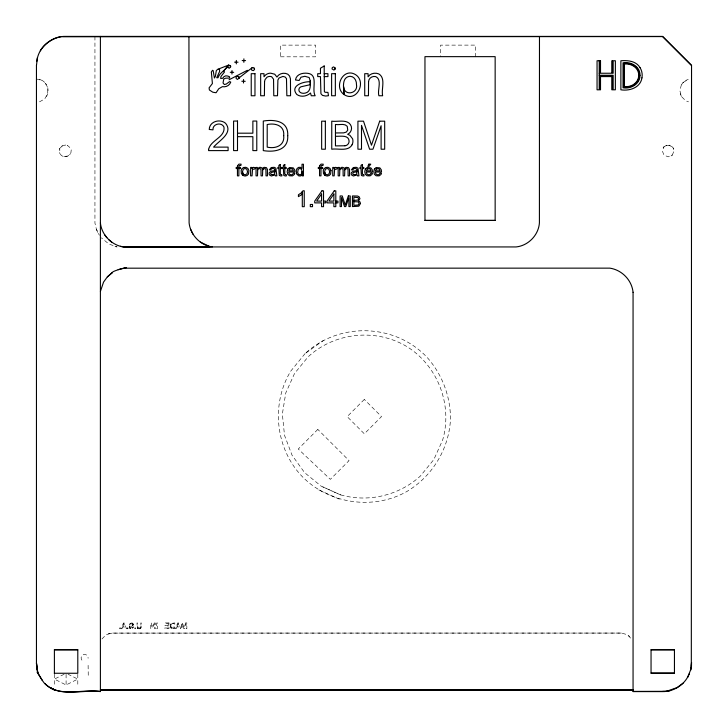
<?xml version="1.0" encoding="UTF-8"?>
<svg xmlns="http://www.w3.org/2000/svg" width="728" height="728" viewBox="0 0 728 728"><rect width="100%" height="100%" fill="white"/><g stroke="black" fill="none" stroke-linecap="round" stroke-linejoin="round"><path stroke-width="0.55" stroke-dasharray="3.64 2.73" d="M170.825 628.073L170.934 623.423L174.784 622.931L174.784 628.683L170.825 628.073L170.079 625.052L170.934 623.423M140.568 627.427L140.513 628.582L141.414 627.145L141.469 623.004L140.704 623.004C141.423 625.507 140.813 630.839 137.419 628.173L136.946 623.004L137.701 623.004L137.847 628.537L137.901 627.554M132.56 628.628L132.987 626.844L133.706 626.908L132.56 628.628L130.148 628.628L129.666 625.989L132.696 624.724L132.669 625.743L129.903 626.945M133.279 625.216L133.424 624.078L132.014 622.959L129.903 623.368L129.302 624.624L130.612 623.741L132.669 624.114L132.514 623.104L132.669 625.743L133.424 624.078M39.476 101.856L44.727 98.917L47.748 93.675L47.748 87.533L44.727 82.291L46.583 84.803M59.605 149.367C59.851 144.508 59.851 157.348 59.605 152.489M130.148 628.628L129.903 627.454M137.419 628.173L137.728 626.826M171.38 627.6L171.408 628.464L170.852 626.362M46.583 96.496L47.748 93.675M60.187 153.808C62.472 158.931 71.59 156.684 71.098 150.887C72.636 147.975 63.281 143.061 69.388 146.747M681.417 84.803L683.274 82.291L681.417 84.712L679.852 90.563L681.417 96.496L685.703 100.773L688.524 101.856M663.09 147.957L664.018 146.747L662.307 150.969L664.018 155.109L668.149 156.82L672.29 155.018L671.08 155.947M101.966 638.966L106.252 634.634L112.103 633.069L621.357 633.069L627.208 634.634L631.495 638.966M129.666 625.989L129.193 627.582L129.711 628.364M60.187 148.048L62.326 145.818L61.116 146.747M63.736 156.62L68.177 155.947L70.316 153.899M672.29 155.109L674.001 150.969L673.218 147.957L673.8 149.367M305.023 353.653L290.772 371.107C270.907 403.694 275.357 447.756 301.374 475.675C327.691 503.321 371.407 510.383 405.105 492.483L405.105 492.501C431.613 477.623 449.067 449.431 450.486 419.055C450.505 396.278 442.169 374.329 427.036 357.302C394.858 323.35 339.193 321.758 305.023 353.653L323.305 340.504M170.98 624.642L171.826 623.732L174.019 623.614L174.019 628L171.608 627.773M132.751 627.554L130.23 627.891M364.337 399.426L347.174 416.634L364.337 433.806L381.508 416.589L364.337 399.472M140.085 627.982L140.24 628.701L140.085 627.982L138.065 627.791L138.129 628.673L138.274 627.955L138.793 628.837M683.274 82.373L688.524 79.261L685.703 80.426M664.018 146.838L666.639 145.236L665.228 145.818M64.146 674.228L54.4 679.106L66.093 684.957L77.796 679.106L68.05 674.228M62.326 145.909L65.247 145.036L66.767 145.318M666.639 145.318L669.669 145.236L673.218 148.048M621.357 633.069L112.103 633.114L107.626 633.961M280.535 56.811L315.634 56.83L315.634 45.109L280.535 45.136L280.535 56.83M168.204 625.37L165.019 625.37L165.019 626.044L168.204 626.044M672.29 146.747L668.149 145.036M36.455 78.952L42.297 80.517L39.476 79.352M340.659 494.894C368.404 502.766 399.026 495.468 420.347 476.076L433.861 459.523L442.633 440.049C452.852 405.314 437.947 366.029 407.252 346.828C376.349 327.955 334.552 332.25 308.062 356.902L294.54 373.464L285.776 392.929L282.355 414.05L284.512 435.317L292.092 455.3L304.595 472.645L321.157 486.149L340.659 494.922L321.157 486.149M114.969 246.528L117.099 246.956L108.927 244.053L101.365 237.829M318.828 489.926L339.385 499.162M42.297 80.426L44.727 82.373M628.482 635.535L629.629 636.545M94.94 36.536L94.94 223.096L96.442 229.447L99.39 235.271M130.612 623.741L130.33 623.113L130.43 623.86M96.442 229.447L97.743 232.405M681.417 96.496L680.252 93.675M132.014 622.959L132.25 623.723M129.903 623.368L130.157 624.205M47.748 87.624L48.148 90.563M140.704 626.326L140.75 628.428M88.115 665.301L88.261 676.248M475.611 56.811L475.611 45.109L440.513 45.136L440.513 56.811M77.796 674.228L77.796 684.957M66.093 674.319L66.093 684.957M54.4 674.228L54.4 684.957M81.918 660.187A3.513 3.504 0 0 1 83.593 654.599A3.513 3.504 0 0 1 88.115 658.285M185.713 622.931L184.075 627.855L182.391 622.931L181.363 622.931L181.363 628.683L182.1 628.683L182.1 623.869L183.774 628.683L184.457 628.683L186.122 623.787L186.122 628.683L186.859 628.683L186.859 622.931L185.713 622.931M123.887 623.614L122.877 626.399L124.825 626.399L123.887 623.614M178.169 623.532L177.159 626.317L179.115 626.317L178.169 623.532M122.641 627.017L121.967 628.755L121.103 628.755L123.46 623.004L124.279 623.004L126.49 628.755L125.68 628.755L125.043 627.017L122.641 627.017M176.922 626.945L176.258 628.683L175.393 628.683L177.741 622.931L178.56 622.931L180.772 628.683L179.962 628.683L179.334 626.945L176.922 626.945M154.527 623.004L151.506 627.518L151.506 623.004L150.778 623.004L150.778 628.755L151.551 628.755L154.573 624.242L154.573 628.755L155.31 628.755L155.31 623.004L154.527 623.004M317.836 429.393L298.243 449.021L330.348 479.352L349.058 460.606L317.836 429.438M168.96 622.931L164.801 622.931L164.801 623.614L168.204 623.614L168.204 628L164.674 628L164.674 628.683L168.96 628.683L168.96 622.931M157.403 623.004L156.638 623.004L156.638 628.755L157.403 628.755L157.403 623.004M120.384 627.955L119.583 627.955L119.583 628.755L120.384 628.755L120.384 627.955M127.973 627.955L127.172 627.955L127.172 628.755L127.973 628.755L127.973 627.955M135.563 627.955L134.762 627.955L134.762 628.755L135.563 628.755L135.563 627.955"/><path stroke-width="1.09" d="M231.995 70.589L231.95 74.056M236.309 63.9L236.354 60.433M243.498 83.001L243.534 79.534M243.889 58.841L243.853 62.317M691.473 666.311L691.545 662.471L690.59 669.969L687.714 677.158L689.389 673.755M36.455 65.529L37.41 57.84L36.682 61.562M691.318 666.439L691.545 65.347L662.598 36.4L65.402 36.4C52.443 36.027 40.122 46.064 37.41 58.031M239.175 77.796L237.592 79.416L236.218 78.606L236.054 77.377L237.173 76.231L238.711 76.649L239.175 77.796L252.216 67.668L253.799 67.668L254.536 69.488L253.417 70.634L251.888 70.216A1.638 1.638 0 0 1 251.888 67.932L252.216 67.668M100.4 291.409L103.549 282.118L107.371 276.831L112.33 272.591L107.371 276.877M641.95 77.86C640.422 87.669 629.593 91.218 620.875 89.808L620.875 60.752C627.827 60.242 636.099 60.952 640.021 67.622M227.6 66.175L228.719 65.038L230.658 66.175L229.538 68.159L228.01 67.74L227.6 66.175L227.755 67.404M352.097 144.745C348.239 151.87 338.083 148.166 331.75 149.213L331.75 121.176C337.929 122.113 348.521 118.418 351.296 126.454C352.234 129.557 350.55 132.96 347.647 134.298L349.895 135.299L352.589 138.802A8.208 8.208 0 0 1 352.097 144.745M61.616 36.627C53.162 37.865 44.39 43.707 40.286 50.842M687.714 676.976C683.128 685.576 672.9 691.782 662.598 691.6L633.06 691.6L633.06 292.246M228.01 65.456C225.553 70.534 219.838 72.263 218.027 77.75L216.717 77.741L219.565 71.572L219.592 69.56L217.79 69.196L216.298 70.689L215.415 76.213L214.414 78.042L213.177 70.652L212.521 70.307L211.357 71.972L212.403 83.538L209.091 87.833L209.4 89.999L212.813 92.21L216.079 92.747L218.728 88.789L222.358 86.668C225.944 87.351 229.52 85.595 230.758 82.1L229.62 81.582L226.317 84.048L224.342 84.521L223.05 83.001L223.751 78.997L225.562 78.187L229.666 78.069L229.52 76.731L227.728 76.04L225.753 75.839L223.942 76.658L222.613 78.315L220.648 78.46L220.994 76.449L224.488 71.972L223.842 70.953L227.755 65.793M335.071 68.942L333.952 70.088L332.014 68.942L332.286 67.595L333.542 66.903L334.916 67.713L335.071 68.942L334.916 67.713M670.106 690.645L666.384 691.373L677.104 687.578L683.11 683.164M112.33 272.636C111.839 270.379 139.712 264.41 118.154 269.642M229.047 79.789L247.329 70.325M218.446 69.042L228.719 65.038M353.863 200.418L357.967 200.082L358.576 198.835L358.012 197.57L353.863 197.206L353.863 205.323L358.276 204.987L359.022 203.494L358.713 202.466L357.876 201.847L353.863 201.674M62.562 36.764L662.598 36.591L691.545 65.529M662.598 691.409L666.439 691.336L633.06 691.409M344.972 145.773L335.462 145.9L335.462 124.479C339.175 125.262 344.417 122.959 347.247 126.326L347.738 130.13L346.31 132.068L343.643 132.878L335.462 132.96M599.226 73.246L613.167 73.246L613.167 60.752L615.36 60.752L615.36 89.808L613.167 89.808L613.167 75.266L599.226 75.266M324.178 73.683L327.937 73.683L327.937 76.595L324.178 76.595M237.501 133.188L252.871 133.188L252.871 121.048L256.784 121.048L256.784 150.605L252.871 150.605L252.871 136.673L237.501 136.673M238.866 167.44L240.513 167.44L240.513 168.55L238.866 168.55M280.289 167.44L281.718 167.44L281.718 168.55L280.289 168.55M284.794 167.44L286.231 167.44L286.231 168.55L284.794 168.55M320.975 167.44L322.613 167.44L322.613 168.55L320.975 168.55M362.389 167.44L363.827 167.44L363.827 168.55L362.389 168.55M323.523 201.101L325.662 201.101L325.662 202.885L323.523 202.885M335.808 201.101L337.947 201.101L337.947 202.885L335.808 202.885M424.961 220.402L495.149 220.402L495.149 56.648L424.961 56.648L424.961 220.438L495.149 220.438M210.055 246.983L123.623 246.983C111.548 245.263 101.529 234.753 100.4 222.832M124.506 268.186L609.837 268.141C621.921 269.942 631.849 280.134 633.06 292.292M54.4 649.858L77.796 649.858M651.05 649.858L674.447 649.858M651.05 673.072L674.447 673.072M54.4 673.254L77.796 673.254L77.796 649.676L54.4 649.676L54.4 673.637M100.4 689.944L633.06 689.944M100.4 690.044L633.06 690.044M42.388 680.562C29.948 659.686 43.043 682.828 44.89 683.601C59.505 698.088 82.582 688.661 100.4 691.409M44.89 683.601C58.568 697.934 82.783 689.352 100.4 691.6L100.4 36.4M242.169 60.551L245.573 60.597M234.625 62.144L238.038 62.189M230.266 72.3L233.679 72.345M245.218 81.29L241.814 81.245M335.462 136.263C339.694 136.618 348.721 134.38 349.085 141.086A4.514 4.514 0 0 1 344.972 145.773M53.827 689.634L54.3 689.68L50.896 688.015L54.3 689.871M188.934 36.591L189.107 222.877C190.299 234.753 200.264 245.418 212.33 246.938M120.429 246.301L123.623 246.938L516.079 246.938C528.282 245.727 538.574 235.108 539.412 222.868L539.475 36.591M242.77 175.412L245.036 176.049L247.074 175.53L248.485 174.083L248.903 170.579L247.875 168.386L245.864 167.322L243.598 167.486L241.823 168.823L241.168 170.552L241.359 173.528L242.77 175.412L242.551 171.653L243.261 169.233L245.036 168.432L246.801 169.233L247.511 171.599L247.111 173.61L245.545 174.829L243.634 174.42L242.597 172.409M209.136 246.301L200.337 242.087M109.091 240.013L111.621 242.087M36.455 662.899L37.41 670.597L36.455 663.09L36.455 65.347M104.85 235.053L106.825 237.665M190.609 229.229L193.011 234.252M37.41 670.406L38.611 674.192M36.518 666.684L37.41 670.597M254.381 68.259L254.536 69.488M238.957 76.986L239.121 78.215L239.121 77.377M230.503 65.793L230.658 67.012M36.455 663.09L36.682 666.875M640.021 67.622A14.36 14.36 0 0 1 641.95 77.86M302.311 191.828L302.302 206.67L304.249 206.67L304.249 190.791L302.994 190.791L301.274 192.902L298.425 194.758L298.425 196.633L302.302 194.294L302.311 191.828M274.957 170.143L274.72 173.583L273.783 174.574L271.053 174.547L270.616 173.601L271.38 172.454L274.957 171.635L274.957 170.516L271.144 171.226L269.378 172.509A2.393 2.393 0 0 0 269.515 175.011L271.316 176.003L275.075 174.82L275.357 175.858L276.849 175.858L275.876 168.141L274.11 167.313L271.226 167.549L269.342 169.842L270.734 170.034L271.444 168.787L272.927 168.432L274.556 168.914L274.957 170.143M310.219 80.772C310.428 85.149 311.002 91.901 305.314 93.084C302.784 93.775 298.917 93.047 298.835 89.826L299.354 88.052L300.828 86.832L310.192 84.675L310.192 81.745C303.603 81.381 289.544 85.695 296.796 94.467C300.937 97.479 306.888 96.378 310.51 93.029L311.256 95.75L315.16 95.75C311.393 89.135 318.664 74.847 307.999 73.355C303.039 72.563 296.241 74.074 295.486 79.98L299.144 80.48L301.001 77.204L304.896 76.285L309.154 77.55L310.219 80.772M357.066 170.143L356.829 173.583L355.883 174.574L353.153 174.547L352.725 173.601L353.48 172.454L357.057 171.635L357.057 170.516L353.244 171.226L351.478 172.509A2.393 2.393 0 0 0 351.624 175.011L353.426 176.003L357.175 174.82L357.466 175.858L358.95 175.858L357.985 168.141L356.219 167.313L353.335 167.549L351.442 169.842L352.843 170.034L353.553 168.787L355.036 168.432L356.665 168.914L357.066 170.143M302.138 171.781L302.12 175.858L303.44 175.858L303.44 164.237L302.02 164.237L302.02 168.405L300.418 167.331L298.707 167.385L297.088 168.468L296.241 170.452L296.605 173.947L298.799 175.912L300.491 175.967L302.12 174.793L302.138 171.781L301.474 169.242L299.836 168.432L298.243 169.205L297.652 172.418L298.289 174.074L299.9 174.875L301.483 174.11L302.138 171.781M368.559 81.745L368.459 95.75L364.719 95.75L364.719 73.683L368.077 73.683L368.077 76.822C370.306 73.319 375.075 72.381 378.769 73.901C386.095 78.178 381.053 89.153 382.646 95.75L378.906 95.75C377.086 90.254 382.491 79.752 375.712 76.595C372.345 75.785 368.623 78.078 368.559 81.745M264.555 81.645L264.401 95.75L260.66 95.75L260.66 73.683L264.009 73.683L264.009 76.777L265.219 75.321A7.753 7.753 0 0 1 270.698 73.182L274.72 74.201L276.931 77.05C279.133 73.364 284.102 72.236 287.815 74.21L289.571 76.031L290.454 78.833L290.563 95.75L286.841 95.75L286.477 78.615L285.158 77.032L282.919 76.422L279.051 77.978L277.896 79.989L277.514 95.75L273.774 95.75L273.546 79.234L271.653 76.74A5.442 5.442 0 0 0 266.949 77.259L265.001 79.689L264.555 81.645M237.492 165.811L237.446 168.55L236.191 168.55L236.191 167.44L237.446 167.44L237.446 175.858L238.866 175.858L238.866 166.667L239.139 165.629L240.895 165.429L241.114 164.182L238.948 164.128L237.492 165.811M319.592 165.811L319.556 168.55L318.3 168.55L318.3 167.44L319.556 167.44L319.556 175.858L320.975 175.858L320.975 166.667L321.248 165.629L323.005 165.429L323.223 164.182L321.057 164.128L319.592 165.811M257.712 169.733L257.485 175.858L256.056 175.858L256.056 167.44L257.33 167.44L257.33 168.623L259.887 167.249L261.416 167.64L262.262 168.723L264.1 167.34L266.412 167.64L267.422 169.406L267.458 175.858L266.039 175.858L265.902 169.324L265.001 168.541L263.072 169.078L262.626 169.842L262.799 168.077L262.48 175.858L261.061 175.858L260.97 169.56L260.251 168.605L258.449 168.805L257.712 169.733M339.821 169.733L339.585 175.858L338.165 175.858L338.165 167.44L339.439 167.44L339.439 168.623L341.987 167.249L343.525 167.64L344.371 168.723L346.2 167.34L348.521 167.64L349.522 169.406L349.567 175.858L348.148 175.858L348.011 169.324L347.11 168.541L345.172 169.078L344.735 169.842L344.908 168.077L344.59 175.858L343.161 175.858L343.079 169.56L342.351 168.605L340.558 168.805L339.821 169.733M356.483 84.594C358.404 93.73 344.035 96.424 343.616 86.705L344.053 94.576C356.438 102.748 366.803 82.41 355.892 74.866C343.452 66.712 333.233 86.987 344.053 94.576C343.743 88.716 341.177 77.104 350.004 76.285C354.318 76.303 356.665 80.708 356.483 84.594M283.702 135.599C284.894 145.482 275.721 149.085 267.203 147.12L267.203 124.534C275.457 122.768 284.739 125.653 283.702 135.599M287.733 135.663C288.588 149.95 275.057 152.543 263.29 150.605L263.29 121.048C274.774 119.164 288.606 121.103 287.733 135.663M208.645 149.322L208.563 150.605L228.101 150.605L228.101 147.12L213.604 147.12C218.837 140.732 233.624 133.106 225.58 123.287C220.029 118.464 209.373 121.376 209.245 129.475L212.976 129.857C212.385 123.806 221.558 121.722 223.951 127.063C225.507 137.346 210.619 139.994 208.645 149.322M252.507 169.342L252.061 175.858L250.632 175.858L250.632 167.44L251.915 167.44L251.915 168.714L253.262 167.322L255.209 167.713L254.718 169.032L252.507 169.342M334.616 169.342L334.17 175.858L332.741 175.858L332.741 167.44L334.025 167.44L334.025 168.714L335.371 167.322L337.31 167.713L336.818 169.032L334.616 169.342M638.72 75.293C638.729 82.619 631.294 87.642 624.351 86.468L624.351 64.091C631.24 63.127 638.856 67.822 638.72 75.293M640.021 75.293C640.14 83.966 631.003 89.253 623.05 87.77L623.05 62.79C630.994 61.343 640.221 66.585 640.021 75.293M331.012 170.579L330.594 174.083L329.174 175.53L327.145 176.049L324.87 175.412L323.469 173.528L323.278 170.552L323.924 168.823L325.698 167.486L327.973 167.322L329.984 168.386L331.012 170.579M691.136 667.367L690.59 670.16L691.136 667.321M329.62 171.599L329.22 173.61L327.655 174.829L325.744 174.42L324.706 172.409L324.87 175.412L324.661 171.653L325.371 169.233L327.145 168.432L328.91 169.233L329.62 171.599M360.478 203.494L358.859 206.179L352.452 206.579L352.452 195.959L357.539 196.032L359.05 196.687L359.96 198.671L358.476 200.928L359.96 201.893L360.478 203.494M374.392 169.069L373.773 171.717L374.383 174.283L376.13 175.767L379.124 175.867L380.99 174.474L381.49 173.328L380.016 173.146L379.133 174.465L377.796 174.875L376.039 174.138L375.248 172.017L381.527 172.017L381.272 169.788L379.889 167.895L376.13 167.54L374.392 169.069M287.769 169.069L287.151 171.717L287.76 174.283L289.507 175.767L292.501 175.867L294.367 174.474L294.867 173.328L293.393 173.146L292.51 174.465L291.173 174.875L289.407 174.138L288.625 172.017L294.904 172.017L294.649 169.788L293.266 167.895L289.498 167.54L287.769 169.069M365.365 169.069L364.746 171.717L365.356 174.283L367.103 175.767L370.097 175.867L371.963 174.474L372.463 173.328L370.989 173.146L370.106 174.465L368.768 174.875L367.003 174.138L366.22 172.017L372.499 172.017L372.245 169.788L370.861 167.895L367.094 167.54L365.365 169.069M348.357 195.959L345.245 205.05L342.224 195.959L340.113 195.959L340.113 206.579L341.468 206.579L341.468 197.534L344.535 206.579L345.8 206.579L348.894 197.688L348.894 206.579L350.25 206.579L350.25 195.959L348.357 195.959M379.688 121.176L371.48 145.181L363.509 121.176L357.921 121.176L357.921 149.213L361.498 149.213L361.498 125.343L369.606 149.213L372.954 149.213L381.108 125.744L381.108 149.213L384.684 149.213L384.684 121.176L379.688 121.176M368.896 164.173L367.84 166.393L369.023 166.393L370.761 164.173L368.896 164.173M638.465 79.489C636.317 85.413 629.629 87.697 623.778 87.042L623.778 63.518C630.33 62.644 637.91 66.066 639.093 73.1A11.239 11.239 0 0 1 638.465 79.489M289.799 168.796L288.707 170.843L293.402 170.843L292.501 168.887L289.799 168.796M367.394 168.796L366.302 170.843L370.998 170.843L370.097 168.887L367.394 168.796M376.421 168.796L375.329 170.843L380.034 170.843L379.124 168.887L376.421 168.796M321.585 193.976L316.635 201.101L321.585 201.101L321.585 193.976M333.87 193.976L328.92 201.101L333.87 201.101L333.87 193.976M321.94 190.854L314.724 201.101L314.724 202.885L321.585 202.885L321.585 206.67L323.523 206.67L323.523 190.854L321.94 190.854M334.225 190.854L327.009 201.101L327.009 202.885L333.87 202.885L333.87 206.67L335.808 206.67L335.808 190.854L334.225 190.854M324.178 65.975L320.457 68.223L320.457 73.683L317.717 73.683L317.717 76.595L320.457 76.595L320.921 93.703L322.495 95.395L325.653 96.041L328.483 95.705L327.937 92.401L325.016 92.274L324.379 91.546L324.178 65.975M280.289 164.501L278.87 165.356L278.87 167.44L277.823 167.44L277.823 168.55L278.87 168.55L279.279 175.439L280.853 175.967L281.927 175.839L281.718 174.583L280.608 174.538L280.289 173.473L280.289 164.501M284.794 164.501L283.383 165.356L283.383 167.44L282.337 167.44L282.337 168.55L283.383 168.55L283.793 175.439L285.358 175.967L286.441 175.839L286.231 174.583L285.121 174.538L284.794 173.473L284.794 164.501M362.389 164.501L360.979 165.356L360.979 167.44L359.932 167.44L359.932 168.55L360.979 168.55L361.388 175.439L362.954 175.967L364.036 175.839L363.827 174.583L362.717 174.538L362.389 173.473L362.389 164.501M599.226 60.752L597.051 60.752L597.051 89.808L599.226 89.808L599.226 60.752M600.518 60.752L599.945 60.752L599.945 72.518L600.518 72.518L600.518 60.752M612.448 60.752L611.875 60.752L611.875 72.518L612.448 72.518L612.448 60.752M254.973 73.683L251.233 73.683L251.233 95.75L254.973 95.75L254.973 73.683M335.353 73.683L331.613 73.683L331.613 95.75L335.353 95.75L335.353 73.683M612.448 76.012L599.945 76.012L599.945 89.808L600.518 89.808L600.518 76.586L611.875 76.586L611.875 89.808L612.448 89.808L612.448 76.012M237.501 121.048L233.588 121.048L233.588 150.605L237.501 150.605L237.501 121.048M325.361 121.176L321.649 121.176L321.649 149.213L325.361 149.213L325.361 121.176M312.521 204.459L310.31 204.459L310.31 206.67L312.521 206.67L312.521 204.459M674.447 649.676L651.05 649.676L651.05 673.254L674.447 673.254L674.447 649.676"/></g></svg>
